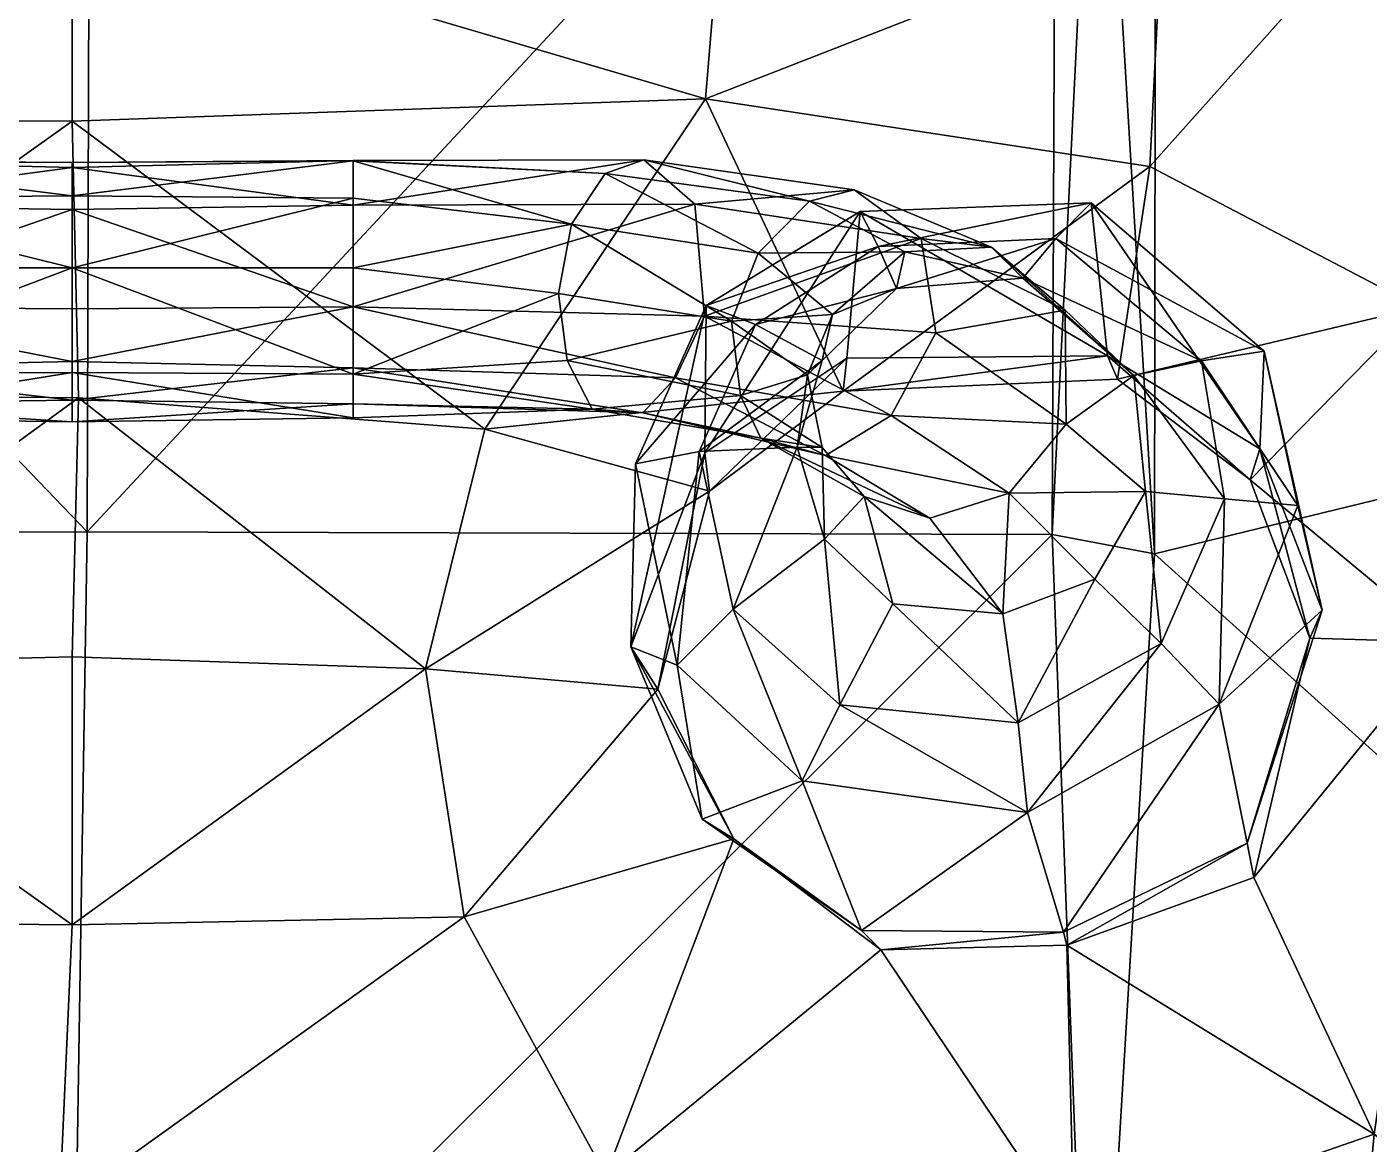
# Model space of a CAD drawing. Extents: x -4.77 to 4.77, y -2.48 to 3.3.
# Drawn here: x -0.0044 to 0.1236, y 2.3779 to 2.4845 of the extents above; entities that cross this region are included whole.
import ezdxf

# ---------------------------------------------------------------- set-up
doc = ezdxf.new("R2010")
doc.units = 0

msp = doc.modelspace()

# ---------------------------------------------------------------- linework, layer by layer
for points in [[(0.1033, 2.57146, 0.68913), (0.0977, 2.52409, 0.7843), (0.10311, 2.43421, 0.73178)], [(0.1033, 2.57146, -0.68913), (0.10311, 2.43421, -0.73178), (0.0977, 2.52409, -0.7843)], [(0.17214, 2.45103, 0.71627), (0.1033, 2.57146, 0.68913), (0.10311, 2.43421, 0.73178)], [(0.17214, 2.45103, -0.71627), (0.10311, 2.43421, -0.73178), (0.1033, 2.57146, -0.68913)], [(0.17214, 2.45103, 0.71627), (0.15457, 2.57077, 0.6788), (0.1033, 2.57146, 0.68913)], [(0.17214, 2.45103, -0.71627), (0.1033, 2.57146, -0.68913), (0.15457, 2.57077, -0.6788)], [(-0.09411, 2.53575, 0.8731), (0.00131, 2.43633, 0.81464), (0.00163, 2.54059, 0.89101)], [(-0.09411, 2.53575, -0.8731), (0.00163, 2.54059, -0.89101), (0.00131, 2.43633, -0.81464)], [(0.09375, 2.53575, 0.8731), (0.00163, 2.54059, 0.89101), (0.00131, 2.43633, 0.81464)], [(0.09375, 2.53575, -0.8731), (0.00131, 2.43633, -0.81464), (0.00163, 2.54059, -0.89101)], [(-0.09411, 2.53575, 0.8731), (-0.0937, 2.43607, 0.8012), (0.00131, 2.43633, 0.81464)], [(-0.09411, 2.53575, -0.8731), (0.00131, 2.43633, -0.81464), (-0.0937, 2.43607, -0.8012)], [(0.09375, 2.53575, 0.8731), (0.00131, 2.43633, 0.81464), (0.09333, 2.43606, 0.80121)], [(0.09375, 2.53575, -0.8731), (0.09333, 2.43606, -0.80121), (0.00131, 2.43633, -0.81464)], [(0.0977, 2.52409, 0.7843), (0.09375, 2.53575, 0.8731), (0.09333, 2.43606, 0.80121)], [(0.0977, 2.52409, -0.7843), (0.09333, 2.43606, -0.80121), (0.09375, 2.53575, -0.8731)], [(0.10311, 2.43421, 0.73178), (0.0977, 2.52409, 0.7843), (0.09333, 2.43606, 0.80121)], [(0.10311, 2.43421, -0.73178), (0.09333, 2.43606, -0.80121), (0.0977, 2.52409, -0.7843)], [(0.12529, 2.49655, -0.95575), (0.10266, 2.47118, -0.97316), (0.10383, 2.49466, -0.95411)], [(0.12529, 2.49655, -0.95575), (0.12836, 2.45773, -0.98876), (0.10266, 2.47118, -0.97316)], [(0.12529, 2.49655, 0.95575), (0.10383, 2.49466, 0.95411), (0.10266, 2.47118, 0.97316)], [(0.12529, 2.49655, 0.95575), (0.10266, 2.47118, 0.97316), (0.12836, 2.45773, 0.98876)], [(-0.00012, 2.49542, -0.95393), (-0.06226, 2.47572, -0.97109), (-0.06383, 2.49372, -0.95615)], [(-0.00012, 2.49542, 0.95393), (-0.06383, 2.49372, 0.95615), (-0.06226, 2.47572, 0.97109)], [(-0.00012, 2.49542, -0.95393), (-0.00012, 2.4755, -0.97206), (-0.06226, 2.47572, -0.97109)], [(-0.00012, 2.49542, 0.95393), (-0.06226, 2.47572, 0.97109), (-0.00012, 2.4755, 0.97206)], [(0.06027, 2.47764, -0.97), (-0.00012, 2.49542, -0.95393), (0.06176, 2.49526, -0.95339)], [(0.06027, 2.47764, -0.97), (-0.00012, 2.4755, -0.97206), (-0.00012, 2.49542, -0.95393)], [(0.06027, 2.47764, 0.97), (0.06176, 2.49526, 0.95339), (-0.00012, 2.49542, 0.95393)], [(0.06027, 2.47764, 0.97), (-0.00012, 2.49542, 0.95393), (-0.00012, 2.4755, 0.97206)], [(0.06027, 2.47764, -0.97), (0.06176, 2.49526, -0.95339), (0.10383, 2.49466, -0.95411)], [(0.06027, 2.47764, 0.97), (0.10383, 2.49466, 0.95411), (0.06176, 2.49526, 0.95339)], [(0.06027, 2.47764, -0.97), (0.10383, 2.49466, -0.95411), (0.10266, 2.47118, -0.97316)], [(0.06027, 2.47764, 0.97), (0.10266, 2.47118, 0.97316), (0.10383, 2.49466, 0.95411)], [(0.03923, 2.44612, -0.98813), (-0.00012, 2.4755, -0.97206), (0.06027, 2.47764, -0.97)], [(0.03923, 2.44612, 0.98813), (0.06027, 2.47764, 0.97), (-0.00012, 2.4755, 0.97206)], [(0.0734, 2.44975, -0.99139), (0.03923, 2.44612, -0.98813), (0.06027, 2.47764, -0.97)], [(0.0734, 2.44975, 0.99139), (0.06027, 2.47764, 0.97), (0.03923, 2.44612, 0.98813)], [(0.0734, 2.44975, -0.99139), (0.06027, 2.47764, -0.97), (0.10266, 2.47118, -0.97316)], [(0.0734, 2.44975, 0.99139), (0.10266, 2.47118, 0.97316), (0.06027, 2.47764, 0.97)], [(-0.03654, 2.44952, -0.98628), (-0.06226, 2.47572, -0.97109), (-0.00012, 2.4755, -0.97206)], [(-0.03654, 2.44952, 0.98628), (-0.00012, 2.4755, 0.97206), (-0.06226, 2.47572, 0.97109)], [(-0.03654, 2.44952, -0.98628), (-0.00012, 2.4755, -0.97206), (0.00048, 2.44909, -0.98694)], [(-0.03654, 2.44952, 0.98628), (0.00048, 2.44909, 0.98694), (-0.00012, 2.4755, 0.97206)], [(0.03923, 2.44612, -0.98813), (0.00048, 2.44909, -0.98694), (-0.00012, 2.4755, -0.97206)], [(0.03923, 2.44612, 0.98813), (-0.00012, 2.4755, 0.97206), (0.00048, 2.44909, 0.98694)], [(-0.02691, 2.47175, -1.11704), (-0.00012, 2.47155, -1.11133), (-0.00012, 2.47108, -1.11775)], [(-0.02691, 2.47175, -1.11704), (-0.02691, 2.47172, -1.11049), (-0.00012, 2.47155, -1.11133)], [(-0.02691, 2.46747, -1.12433), (-0.02691, 2.47175, -1.11704), (-0.00012, 2.47108, -1.11775)], [(-0.02691, 2.47175, 1.11704), (-0.00012, 2.47108, 1.11775), (-0.00012, 2.47155, 1.11133)], [(-0.02691, 2.47175, 1.11704), (-0.00012, 2.47155, 1.11133), (-0.02691, 2.47172, 1.11049)], [(-0.02691, 2.46747, 1.12433), (-0.00012, 2.47108, 1.11775), (-0.02691, 2.47175, 1.11704)], [(-0.02691, 2.47172, -1.11049), (-0.00012, 2.46838, -1.10495), (-0.00012, 2.47155, -1.11133)], [(-0.02691, 2.47172, -1.11049), (-0.02691, 2.46814, -1.10359), (-0.00012, 2.46838, -1.10495)], [(-0.02691, 2.47172, 1.11049), (-0.00012, 2.47155, 1.11133), (-0.00012, 2.46838, 1.10495)], [(-0.02691, 2.47172, 1.11049), (-0.00012, 2.46838, 1.10495), (-0.02691, 2.46814, 1.10359)], [(-0.02691, 2.46747, -1.12433), (-0.00012, 2.47108, -1.11775), (-0.00012, 2.46708, -1.12401)], [(-0.02691, 2.46747, 1.12433), (-0.00012, 2.46708, 1.12401), (-0.00012, 2.47108, 1.11775)], [(-0.00012, 2.47155, -1.11133), (0.02667, 2.47175, -1.11704), (-0.00012, 2.47108, -1.11775)], [(0.02667, 2.46747, -1.12432), (-0.00012, 2.47108, -1.11775), (0.02667, 2.47175, -1.11704)], [(-0.00012, 2.47155, -1.11133), (0.02667, 2.47171, -1.11049), (0.02667, 2.47175, -1.11704)], [(-0.00012, 2.47155, 1.11133), (-0.00012, 2.47108, 1.11775), (0.02667, 2.47175, 1.11704)], [(0.02667, 2.46747, 1.12432), (0.02667, 2.47175, 1.11704), (-0.00012, 2.47108, 1.11775)], [(-0.00012, 2.47155, 1.11133), (0.02667, 2.47175, 1.11704), (0.02667, 2.47171, 1.11049)], [(0.02667, 2.47171, -1.11049), (-0.00012, 2.46838, -1.10495), (0.02667, 2.46814, -1.10359)], [(0.02667, 2.47171, -1.11049), (-0.00012, 2.47155, -1.11133), (-0.00012, 2.46838, -1.10495)], [(0.02667, 2.47171, 1.11049), (0.02667, 2.46814, 1.10359), (-0.00012, 2.46838, 1.10495)], [(0.02667, 2.47171, 1.11049), (-0.00012, 2.46838, 1.10495), (-0.00012, 2.47155, 1.11133)], [(0.02667, 2.46747, -1.12432), (-0.00012, 2.46708, -1.12401), (-0.00012, 2.47108, -1.11775)], [(0.02667, 2.46747, 1.12432), (-0.00012, 2.47108, 1.11775), (-0.00012, 2.46708, 1.12401)], [(0.05441, 2.47181, -1.11331), (0.02667, 2.46747, -1.12432), (0.02667, 2.47175, -1.11704)], [(0.05072, 2.47051, -1.10701), (0.05441, 2.47181, -1.11331), (0.02667, 2.47175, -1.11704)], [(0.05441, 2.47181, -1.11331), (0.05928, 2.46759, -1.1215), (0.02667, 2.46747, -1.12432)], [(0.05441, 2.47181, 1.11331), (0.02667, 2.47175, 1.11704), (0.02667, 2.46747, 1.12432)], [(0.05072, 2.47051, 1.10701), (0.02667, 2.47175, 1.11704), (0.05441, 2.47181, 1.11331)], [(0.05441, 2.47181, 1.11331), (0.02667, 2.46747, 1.12432), (0.05928, 2.46759, 1.1215)], [(0.05072, 2.47051, -1.10701), (0.02667, 2.47175, -1.11704), (0.02667, 2.47171, -1.11049)], [(0.05072, 2.47051, 1.10701), (0.02667, 2.47171, 1.11049), (0.02667, 2.47175, 1.11704)], [(0.02667, 2.47171, -1.11049), (0.04749, 2.46567, -1.10141), (0.05072, 2.47051, -1.10701)], [(0.02667, 2.47171, -1.11049), (0.02667, 2.46814, -1.10359), (0.04749, 2.46567, -1.10141)], [(0.02667, 2.47171, 1.11049), (0.05072, 2.47051, 1.10701), (0.04749, 2.46567, 1.10141)], [(0.02667, 2.47171, 1.11049), (0.04749, 2.46567, 1.10141), (0.02667, 2.46814, 1.10359)], [(0.05441, 2.47181, -1.11331), (0.05072, 2.47051, -1.10701), (0.07021, 2.46788, -1.09783)], [(0.05441, 2.47181, 1.11331), (0.07021, 2.46788, 1.09783), (0.05072, 2.47051, 1.10701)], [(0.05441, 2.47181, -1.11331), (0.07021, 2.46788, -1.09783), (0.07446, 2.46895, -1.10361)], [(0.05928, 2.46759, -1.1215), (0.05441, 2.47181, -1.11331), (0.07446, 2.46895, -1.10361)], [(0.05441, 2.47181, 1.11331), (0.07446, 2.46895, 1.10361), (0.07021, 2.46788, 1.09783)], [(0.05928, 2.46759, 1.1215), (0.07446, 2.46895, 1.10361), (0.05441, 2.47181, 1.11331)], [(0.0734, 2.44975, -0.99139), (0.10266, 2.47118, -0.97316), (0.09957, 2.45087, -0.99001)], [(0.0734, 2.44975, 0.99139), (0.09957, 2.45087, 0.99001), (0.10266, 2.47118, 0.97316)], [(0.09957, 2.45087, -0.99001), (0.10266, 2.47118, -0.97316), (0.12836, 2.45773, -0.98876)], [(0.09957, 2.45087, 0.99001), (0.12836, 2.45773, 0.98876), (0.10266, 2.47118, 0.97316)], [(0.05072, 2.47051, -1.10701), (0.04749, 2.46567, -1.10141), (0.06532, 2.46289, -1.09339)], [(0.05072, 2.47051, 1.10701), (0.06532, 2.46289, 1.09339), (0.04749, 2.46567, 1.10141)], [(0.05072, 2.47051, -1.10701), (0.06532, 2.46289, -1.09339), (0.07021, 2.46788, -1.09783)], [(0.05072, 2.47051, 1.10701), (0.07021, 2.46788, 1.09783), (0.06532, 2.46289, 1.09339)], [(-0.00012, 2.46149, -1.1011), (-0.00012, 2.46838, -1.10495), (-0.02691, 2.46814, -1.10359)], [(-0.00012, 2.46149, 1.1011), (-0.02691, 2.46814, 1.10359), (-0.00012, 2.46838, 1.10495)], [(0.02667, 2.46814, -1.10359), (-0.00012, 2.46838, -1.10495), (-0.00012, 2.46149, -1.1011)], [(0.02667, 2.46814, 1.10359), (-0.00012, 2.46149, 1.1011), (-0.00012, 2.46838, 1.10495)], [(0.05928, 2.46759, -1.1215), (0.07446, 2.46895, -1.10361), (0.08085, 2.46432, -1.10977)], [(0.05928, 2.46759, 1.1215), (0.08085, 2.46432, 1.10977), (0.07446, 2.46895, 1.10361)], [(0.07021, 2.46788, -1.09783), (0.08755, 2.46347, -1.08622), (0.07446, 2.46895, -1.10361)], [(0.07021, 2.46788, 1.09783), (0.07446, 2.46895, 1.10361), (0.08755, 2.46347, 1.08622)], [(0.08085, 2.46432, -1.10977), (0.07446, 2.46895, -1.10361), (0.08755, 2.46347, -1.08622)], [(0.08085, 2.46432, 1.10977), (0.08755, 2.46347, 1.08622), (0.07446, 2.46895, 1.10361)], [(-0.00012, 2.46149, -1.1011), (-0.02691, 2.46814, -1.10359), (-0.02691, 2.4615, -1.09966)], [(-0.00012, 2.46149, 1.1011), (-0.02691, 2.4615, 1.09966), (-0.02691, 2.46814, 1.10359)], [(-0.00012, 2.46708, -1.12401), (-0.02691, 2.45779, -1.12759), (-0.02691, 2.46747, -1.12433)], [(-0.00012, 2.46708, 1.12401), (-0.02691, 2.46747, 1.12433), (-0.02691, 2.45779, 1.12759)], [(-0.00012, 2.46708, -1.12401), (-0.00012, 2.4576, -1.12702), (-0.02691, 2.45779, -1.12759)], [(-0.00012, 2.46708, 1.12401), (-0.02691, 2.45779, 1.12759), (-0.00012, 2.4576, 1.12702)], [(0.02667, 2.46814, -1.10359), (-0.00012, 2.46149, -1.1011), (0.02667, 2.4615, -1.09966)], [(0.02667, 2.46814, 1.10359), (0.02667, 2.4615, 1.09966), (-0.00012, 2.46149, 1.1011)], [(0.02667, 2.45779, -1.12759), (-0.00012, 2.46708, -1.12401), (0.02667, 2.46747, -1.12432)], [(0.02667, 2.45779, 1.12759), (0.02667, 2.46747, 1.12432), (-0.00012, 2.46708, 1.12401)], [(0.02667, 2.45779, -1.12759), (-0.00012, 2.4576, -1.12702), (-0.00012, 2.46708, -1.12401)], [(0.02667, 2.45779, 1.12759), (-0.00012, 2.46708, 1.12401), (-0.00012, 2.4576, 1.12702)], [(0.02667, 2.4615, -1.09966), (0.04749, 2.46567, -1.10141), (0.02667, 2.46814, -1.10359)], [(0.02667, 2.4615, 1.09966), (0.02667, 2.46814, 1.10359), (0.04749, 2.46567, 1.10141)], [(0.02667, 2.45779, -1.12759), (0.05928, 2.46759, -1.1215), (0.06018, 2.45688, -1.12525)], [(0.02667, 2.45779, -1.12759), (0.02667, 2.46747, -1.12432), (0.05928, 2.46759, -1.1215)], [(0.02667, 2.45779, 1.12759), (0.06018, 2.45688, 1.12525), (0.05928, 2.46759, 1.1215)], [(0.02667, 2.45779, 1.12759), (0.05928, 2.46759, 1.1215), (0.02667, 2.46747, 1.12432)], [(0.06018, 2.45688, -1.12525), (0.05928, 2.46759, -1.1215), (0.08085, 2.46432, -1.10977)], [(0.06018, 2.45688, 1.12525), (0.08085, 2.46432, 1.10977), (0.05928, 2.46759, 1.1215)], [(0.07929, 2.46302, -1.0824), (0.07021, 2.46788, -1.09783), (0.06532, 2.46289, -1.09339)], [(0.07929, 2.46302, 1.0824), (0.06532, 2.46289, 1.09339), (0.07021, 2.46788, 1.09783)], [(0.07021, 2.46788, -1.09783), (0.07929, 2.46302, -1.0824), (0.08755, 2.46347, -1.08622)], [(0.07021, 2.46788, 1.09783), (0.08755, 2.46347, 1.08622), (0.07929, 2.46302, 1.0824)], [(0.07503, 2.46689, -1.04144), (0.09862, 2.45312, -1.00131), (0.09706, 2.4677, -1.04555)], [(0.07675, 2.46355, -1.05266), (0.07503, 2.46689, -1.04144), (0.09706, 2.4677, -1.04555)], [(0.07503, 2.46689, 1.04144), (0.09706, 2.4677, 1.04555), (0.09862, 2.45312, 1.00131)], [(0.07675, 2.46355, 1.05266), (0.09706, 2.4677, 1.04555), (0.07503, 2.46689, 1.04144)], [(0.07675, 2.46355, -1.05266), (0.09706, 2.4677, -1.04555), (0.09369, 2.46431, -1.05563)], [(0.07675, 2.46355, 1.05266), (0.09369, 2.46431, 1.05563), (0.09706, 2.4677, 1.04555)], [(0.09369, 2.46431, -1.05563), (0.09706, 2.4677, -1.04555), (0.11357, 2.45354, -1.0513)], [(0.09369, 2.46431, 1.05563), (0.11357, 2.45354, 1.0513), (0.09706, 2.4677, 1.04555)], [(0.11315, 2.44423, -1.00835), (0.09706, 2.4677, -1.04555), (0.09862, 2.45312, -1.00131)], [(0.11315, 2.44423, -1.00835), (0.11357, 2.45354, -1.0513), (0.09706, 2.4677, -1.04555)], [(0.11315, 2.44423, 1.00835), (0.09862, 2.45312, 1.00131), (0.09706, 2.4677, 1.04555)], [(0.11315, 2.44423, 1.00835), (0.09706, 2.4677, 1.04555), (0.11357, 2.45354, 1.0513)], [(0.02667, 2.4615, -1.09966), (0.04627, 2.45905, -1.0993), (0.04749, 2.46567, -1.10141)], [(0.02667, 2.4615, 1.09966), (0.04749, 2.46567, 1.10141), (0.04627, 2.45905, 1.0993)], [(0.06276, 2.45643, -1.09234), (0.04749, 2.46567, -1.10141), (0.04627, 2.45905, -1.0993)], [(0.06276, 2.45643, 1.09234), (0.04627, 2.45905, 1.0993), (0.04749, 2.46567, 1.10141)], [(0.06276, 2.45643, -1.09234), (0.06532, 2.46289, -1.09339), (0.04749, 2.46567, -1.10141)], [(0.06276, 2.45643, 1.09234), (0.04749, 2.46567, 1.10141), (0.06532, 2.46289, 1.09339)], [(0.06023, 2.44386, -1.00607), (0.07503, 2.46689, -1.04144), (0.06034, 2.4579, -1.04639)], [(0.06023, 2.44386, -1.00607), (0.07376, 2.45289, -1.00123), (0.07503, 2.46689, -1.04144)], [(0.06023, 2.44386, 1.00607), (0.06034, 2.4579, 1.04639), (0.07503, 2.46689, 1.04144)], [(0.06023, 2.44386, 1.00607), (0.07503, 2.46689, 1.04144), (0.07376, 2.45289, 1.00123)], [(0.06034, 2.4579, -1.04639), (0.07503, 2.46689, -1.04144), (0.07675, 2.46355, -1.05266)], [(0.06034, 2.4579, 1.04639), (0.07675, 2.46355, 1.05266), (0.07503, 2.46689, 1.04144)], [(0.07503, 2.46689, -1.04144), (0.07376, 2.45289, -1.00123), (0.09862, 2.45312, -1.00131)], [(0.07503, 2.46689, 1.04144), (0.09862, 2.45312, 1.00131), (0.07376, 2.45289, 1.00123)], [(0.06018, 2.45688, -1.12525), (0.08085, 2.46432, -1.10977), (0.08225, 2.4553, -1.11349)], [(0.06018, 2.45688, 1.12525), (0.08225, 2.4553, 1.11349), (0.08085, 2.46432, 1.10977)], [(0.06034, 2.4579, -1.04639), (0.07675, 2.46355, -1.05266), (0.06506, 2.45611, -1.05597)], [(0.06034, 2.4579, 1.04639), (0.06506, 2.45611, 1.05597), (0.07675, 2.46355, 1.05266)], [(0.07851, 2.45954, -1.06152), (0.06506, 2.45611, -1.05597), (0.07675, 2.46355, -1.05266)], [(0.07851, 2.45954, 1.06152), (0.07675, 2.46355, 1.05266), (0.06506, 2.45611, 1.05597)], [(0.09369, 2.46431, -1.05563), (0.07851, 2.45954, -1.06152), (0.07675, 2.46355, -1.05266)], [(0.09369, 2.46431, 1.05563), (0.07675, 2.46355, 1.05266), (0.07851, 2.45954, 1.06152)], [(0.09369, 2.46431, -1.05563), (0.09055, 2.46052, -1.06402), (0.07851, 2.45954, -1.06152)], [(0.09369, 2.46431, 1.05563), (0.07851, 2.45954, 1.06152), (0.09055, 2.46052, 1.06402)], [(0.07929, 2.46302, -1.0824), (0.09055, 2.46052, -1.06402), (0.08755, 2.46347, -1.08622)], [(0.07929, 2.46302, 1.0824), (0.08755, 2.46347, 1.08622), (0.09055, 2.46052, 1.06402)], [(0.08085, 2.46432, -1.10977), (0.08755, 2.46347, -1.08622), (0.0946, 2.45747, -1.09087)], [(0.0946, 2.45747, -1.09087), (0.08225, 2.4553, -1.11349), (0.08085, 2.46432, -1.10977)], [(0.08085, 2.46432, 1.10977), (0.0946, 2.45747, 1.09087), (0.08755, 2.46347, 1.08622)], [(0.0946, 2.45747, 1.09087), (0.08085, 2.46432, 1.10977), (0.08225, 2.4553, 1.11349)], [(0.10112, 2.45123, -1.07092), (0.08755, 2.46347, -1.08622), (0.09055, 2.46052, -1.06402)], [(0.10112, 2.45123, -1.07092), (0.0946, 2.45747, -1.09087), (0.08755, 2.46347, -1.08622)], [(0.10112, 2.45123, 1.07092), (0.09055, 2.46052, 1.06402), (0.08755, 2.46347, 1.08622)], [(0.10112, 2.45123, 1.07092), (0.08755, 2.46347, 1.08622), (0.0946, 2.45747, 1.09087)], [(0.10758, 2.45263, -1.06203), (0.09055, 2.46052, -1.06402), (0.09369, 2.46431, -1.05563)], [(0.10758, 2.45263, 1.06203), (0.09369, 2.46431, 1.05563), (0.09055, 2.46052, 1.06402)], [(0.09369, 2.46431, -1.05563), (0.11357, 2.45354, -1.0513), (0.10758, 2.45263, -1.06203)], [(0.09369, 2.46431, 1.05563), (0.10758, 2.45263, 1.06203), (0.11357, 2.45354, 1.0513)], [(0.07238, 2.45705, -1.08045), (0.06532, 2.46289, -1.09339), (0.06276, 2.45643, -1.09234)], [(0.07238, 2.45705, 1.08045), (0.06276, 2.45643, 1.09234), (0.06532, 2.46289, 1.09339)], [(0.07929, 2.46302, -1.0824), (0.06532, 2.46289, -1.09339), (0.07238, 2.45705, -1.08045)], [(0.07929, 2.46302, 1.0824), (0.07238, 2.45705, 1.08045), (0.06532, 2.46289, 1.09339)], [(0.07851, 2.45954, -1.06152), (0.07929, 2.46302, -1.0824), (0.07238, 2.45705, -1.08045)], [(0.07851, 2.45954, 1.06152), (0.07238, 2.45705, 1.08045), (0.07929, 2.46302, 1.0824)], [(0.07929, 2.46302, -1.0824), (0.07851, 2.45954, -1.06152), (0.09055, 2.46052, -1.06402)], [(0.07929, 2.46302, 1.0824), (0.09055, 2.46052, 1.06402), (0.07851, 2.45954, 1.06152)], [(-0.00012, 2.46149, -1.1011), (-0.02691, 2.4615, -1.09966), (-0.02691, 2.45136, -1.10315)], [(-0.00012, 2.46149, 1.1011), (-0.02691, 2.45136, 1.10315), (-0.02691, 2.4615, 1.09966)], [(-0.00012, 2.46149, -1.1011), (-0.02691, 2.45136, -1.10315), (-0.00012, 2.45151, -1.10404)], [(-0.00012, 2.46149, 1.1011), (-0.00012, 2.45151, 1.10404), (-0.02691, 2.45136, 1.10315)], [(-0.00012, 2.46149, -1.1011), (0.02667, 2.45136, -1.10315), (0.02667, 2.4615, -1.09966)], [(-0.00012, 2.46149, 1.1011), (0.02667, 2.4615, 1.09966), (0.02667, 2.45136, 1.10315)], [(-0.00012, 2.46149, -1.1011), (-0.00012, 2.45151, -1.10404), (0.02667, 2.45136, -1.10315)], [(-0.00012, 2.46149, 1.1011), (0.02667, 2.45136, 1.10315), (-0.00012, 2.45151, 1.10404)], [(0.02667, 2.45136, -1.10315), (0.04627, 2.45905, -1.0993), (0.02667, 2.4615, -1.09966)], [(0.02667, 2.45136, 1.10315), (0.02667, 2.4615, 1.09966), (0.04627, 2.45905, 1.0993)], [(0.10758, 2.45263, -1.06203), (0.10112, 2.45123, -1.07092), (0.09055, 2.46052, -1.06402)], [(0.10758, 2.45263, 1.06203), (0.09055, 2.46052, 1.06402), (0.10112, 2.45123, 1.07092)], [(0.07851, 2.45954, -1.06152), (0.0714, 2.45266, -1.06438), (0.06506, 2.45611, -1.05597)], [(0.07851, 2.45954, 1.06152), (0.06506, 2.45611, 1.05597), (0.0714, 2.45266, 1.06438)], [(0.07851, 2.45954, -1.06152), (0.07238, 2.45705, -1.08045), (0.0714, 2.45266, -1.06438)], [(0.07851, 2.45954, 1.06152), (0.0714, 2.45266, 1.06438), (0.07238, 2.45705, 1.08045)], [(0.02667, 2.45136, -1.10315), (0.0471, 2.45265, -1.10168), (0.04627, 2.45905, -1.0993)], [(0.02667, 2.45136, 1.10315), (0.04627, 2.45905, 1.0993), (0.0471, 2.45265, 1.10168)], [(0.06276, 2.45643, -1.09234), (0.04627, 2.45905, -1.0993), (0.0471, 2.45265, -1.10168)], [(0.06276, 2.45643, 1.09234), (0.0471, 2.45265, 1.10168), (0.04627, 2.45905, 1.0993)], [(-0.00012, 2.45256, -1.12474), (-0.02691, 2.45779, -1.12759), (-0.00012, 2.4576, -1.12702)], [(-0.00012, 2.45256, -1.12474), (-0.02691, 2.45198, -1.12451), (-0.02691, 2.45779, -1.12759)], [(-0.00012, 2.45256, 1.12474), (-0.00012, 2.4576, 1.12702), (-0.02691, 2.45779, 1.12759)], [(-0.00012, 2.45256, 1.12474), (-0.02691, 2.45779, 1.12759), (-0.02691, 2.45198, 1.12451)], [(-0.00012, 2.45256, -1.12474), (0.02667, 2.45779, -1.12759), (0.02667, 2.45198, -1.12451)], [(-0.00012, 2.45256, -1.12474), (-0.00012, 2.4576, -1.12702), (0.02667, 2.45779, -1.12759)], [(-0.00012, 2.45256, 1.12474), (0.02667, 2.45198, 1.12451), (0.02667, 2.45779, 1.12759)], [(-0.00012, 2.45256, 1.12474), (0.02667, 2.45779, 1.12759), (-0.00012, 2.4576, 1.12702)], [(0.02667, 2.45779, -1.12759), (0.05742, 2.45101, -1.12244), (0.02667, 2.45198, -1.12451)], [(0.02667, 2.45779, -1.12759), (0.06018, 2.45688, -1.12525), (0.05742, 2.45101, -1.12244)], [(0.02667, 2.45779, 1.12759), (0.02667, 2.45198, 1.12451), (0.05742, 2.45101, 1.12244)], [(0.02667, 2.45779, 1.12759), (0.05742, 2.45101, 1.12244), (0.06018, 2.45688, 1.12525)], [(0.05317, 2.42533, -1.01884), (0.06034, 2.4579, -1.04639), (0.0536, 2.4428, -1.05077)], [(0.05317, 2.42533, -1.01884), (0.06023, 2.44386, -1.00607), (0.06034, 2.4579, -1.04639)], [(0.05317, 2.42533, 1.01884), (0.0536, 2.4428, 1.05077), (0.06034, 2.4579, 1.04639)], [(0.05317, 2.42533, 1.01884), (0.06034, 2.4579, 1.04639), (0.06023, 2.44386, 1.00607)], [(0.0536, 2.4428, -1.05077), (0.06034, 2.4579, -1.04639), (0.06506, 2.45611, -1.05597)], [(0.0536, 2.4428, 1.05077), (0.06506, 2.45611, 1.05597), (0.06034, 2.4579, 1.04639)], [(0.06018, 2.45688, -1.12525), (0.07798, 2.44743, -1.112), (0.05742, 2.45101, -1.12244)], [(0.06018, 2.45688, 1.12525), (0.05742, 2.45101, 1.12244), (0.07798, 2.44743, 1.112)], [(0.06018, 2.45688, -1.12525), (0.08225, 2.4553, -1.11349), (0.07798, 2.44743, -1.112)], [(0.06018, 2.45688, 1.12525), (0.07798, 2.44743, 1.112), (0.08225, 2.4553, 1.11349)], [(0.07238, 2.45705, -1.08045), (0.06276, 2.45643, -1.09234), (0.07002, 2.45131, -1.08093)], [(0.07238, 2.45705, 1.08045), (0.07002, 2.45131, 1.08093), (0.06276, 2.45643, 1.09234)], [(0.07002, 2.45131, -1.08093), (0.0714, 2.45266, -1.06438), (0.07238, 2.45705, -1.08045)], [(0.07002, 2.45131, 1.08093), (0.07238, 2.45705, 1.08045), (0.0714, 2.45266, 1.06438)], [(0.0946, 2.45747, -1.09087), (0.09468, 2.4466, -1.09432), (0.08225, 2.4553, -1.11349)], [(0.0946, 2.45747, 1.09087), (0.08225, 2.4553, 1.11349), (0.09468, 2.4466, 1.09432)], [(0.10112, 2.45123, -1.07092), (0.09468, 2.4466, -1.09432), (0.0946, 2.45747, -1.09087)], [(0.10112, 2.45123, 1.07092), (0.0946, 2.45747, 1.09087), (0.09468, 2.4466, 1.09432)], [(0.09957, 2.45087, -0.99001), (0.12836, 2.45773, -0.98876), (0.11224, 2.44128, -0.99832)], [(0.09957, 2.45087, 0.99001), (0.11224, 2.44128, 0.99832), (0.12836, 2.45773, 0.98876)], [(0.13089, 2.42578, -1.01353), (0.11224, 2.44128, -0.99832), (0.12836, 2.45773, -0.98876)], [(0.13089, 2.42578, 1.01353), (0.12836, 2.45773, 0.98876), (0.11224, 2.44128, 0.99832)], [(0.06276, 2.45643, -1.09234), (0.0471, 2.45265, -1.10168), (0.06361, 2.44932, -1.09425)], [(0.06276, 2.45643, 1.09234), (0.06361, 2.44932, 1.09425), (0.0471, 2.45265, 1.10168)], [(0.0536, 2.4428, -1.05077), (0.06506, 2.45611, -1.05597), (0.05969, 2.44397, -1.05992)], [(0.0536, 2.4428, 1.05077), (0.05969, 2.44397, 1.05992), (0.06506, 2.45611, 1.05597)], [(0.0714, 2.45266, -1.06438), (0.05969, 2.44397, -1.05992), (0.06506, 2.45611, -1.05597)], [(0.0714, 2.45266, 1.06438), (0.06506, 2.45611, 1.05597), (0.05969, 2.44397, 1.05992)], [(0.06361, 2.44932, -1.09425), (0.07002, 2.45131, -1.08093), (0.06276, 2.45643, -1.09234)], [(0.06361, 2.44932, 1.09425), (0.06276, 2.45643, 1.09234), (0.07002, 2.45131, 1.08093)], [(0.09468, 2.4466, -1.09432), (0.07798, 2.44743, -1.112), (0.08225, 2.4553, -1.11349)], [(0.09468, 2.4466, 1.09432), (0.08225, 2.4553, 1.11349), (0.07798, 2.44743, 1.112)], [(0.06065, 2.4402, -0.99657), (0.07376, 2.45289, -1.00123), (0.06023, 2.44386, -1.00607)], [(0.06065, 2.4402, 0.99657), (0.06023, 2.44386, 1.00607), (0.07376, 2.45289, 1.00123)], [(0.06065, 2.4402, -0.99657), (0.0734, 2.44975, -0.99139), (0.07376, 2.45289, -1.00123)], [(0.06065, 2.4402, 0.99657), (0.07376, 2.45289, 1.00123), (0.0734, 2.44975, 0.99139)], [(0.09862, 2.45312, -1.00131), (0.0734, 2.44975, -0.99139), (0.09957, 2.45087, -0.99001)], [(0.09862, 2.45312, -1.00131), (0.07376, 2.45289, -1.00123), (0.0734, 2.44975, -0.99139)], [(0.09862, 2.45312, 1.00131), (0.09957, 2.45087, 0.99001), (0.0734, 2.44975, 0.99139)], [(0.09862, 2.45312, 1.00131), (0.0734, 2.44975, 0.99139), (0.07376, 2.45289, 1.00123)], [(0.11224, 2.44128, -0.99832), (0.09862, 2.45312, -1.00131), (0.09957, 2.45087, -0.99001)], [(0.11224, 2.44128, -0.99832), (0.11315, 2.44423, -1.00835), (0.09862, 2.45312, -1.00131)], [(0.11224, 2.44128, 0.99832), (0.09957, 2.45087, 0.99001), (0.09862, 2.45312, 1.00131)], [(0.11224, 2.44128, 0.99832), (0.09862, 2.45312, 1.00131), (0.11315, 2.44423, 1.00835)], [(0.10758, 2.45263, -1.06203), (0.11357, 2.45354, -1.0513), (0.11677, 2.43883, -1.05792)], [(0.10758, 2.45263, 1.06203), (0.11677, 2.43883, 1.05792), (0.11357, 2.45354, 1.0513)], [(0.1191, 2.42883, -1.02268), (0.11357, 2.45354, -1.0513), (0.11315, 2.44423, -1.00835)], [(0.1191, 2.42883, 1.02268), (0.11315, 2.44423, 1.00835), (0.11357, 2.45354, 1.0513)], [(0.1191, 2.42883, -1.02268), (0.11677, 2.43883, -1.05792), (0.11357, 2.45354, -1.0513)], [(0.1191, 2.42883, 1.02268), (0.11357, 2.45354, 1.0513), (0.11677, 2.43883, 1.05792)], [(-0.02691, 2.45198, -1.12451), (-0.00012, 2.45256, -1.12474), (-0.00012, 2.44888, -1.12027)], [(-0.02691, 2.45198, 1.12451), (-0.00012, 2.44888, 1.12027), (-0.00012, 2.45256, 1.12474)], [(-0.02691, 2.45198, -1.12451), (-0.00012, 2.44888, -1.12027), (-0.02691, 2.44854, -1.11944)], [(-0.02691, 2.45198, 1.12451), (-0.02691, 2.44854, 1.11944), (-0.00012, 2.44888, 1.12027)], [(0.02667, 2.45198, -1.12451), (-0.00012, 2.44888, -1.12027), (-0.00012, 2.45256, -1.12474)], [(0.02667, 2.45198, 1.12451), (-0.00012, 2.45256, 1.12474), (-0.00012, 2.44888, 1.12027)], [(0.02667, 2.45198, -1.12451), (0.02667, 2.44854, -1.11944), (-0.00012, 2.44888, -1.12027)], [(0.02667, 2.45198, 1.12451), (-0.00012, 2.44888, 1.12027), (0.02667, 2.44854, 1.11944)], [(0.02667, 2.45136, -1.10315), (0.04949, 2.44802, -1.10768), (0.0471, 2.45265, -1.10168)], [(0.02667, 2.45136, 1.10315), (0.0471, 2.45265, 1.10168), (0.04949, 2.44802, 1.10768)], [(0.05431, 2.44768, -1.11754), (0.02667, 2.45198, -1.12451), (0.05742, 2.45101, -1.12244)], [(0.05431, 2.44768, -1.11754), (0.02667, 2.44854, -1.11944), (0.02667, 2.45198, -1.12451)], [(0.05431, 2.44768, 1.11754), (0.05742, 2.45101, 1.12244), (0.02667, 2.45198, 1.12451)], [(0.05431, 2.44768, 1.11754), (0.02667, 2.45198, 1.12451), (0.02667, 2.44854, 1.11944)], [(0.04949, 2.44802, -1.10768), (0.06361, 2.44932, -1.09425), (0.0471, 2.45265, -1.10168)], [(0.04949, 2.44802, 1.10768), (0.0471, 2.45265, 1.10168), (0.06361, 2.44932, 1.09425)], [(0.0714, 2.45266, -1.06438), (0.06901, 2.44441, -1.06747), (0.05969, 2.44397, -1.05992)], [(0.0714, 2.45266, 1.06438), (0.05969, 2.44397, 1.05992), (0.06901, 2.44441, 1.06747)], [(0.07002, 2.45131, -1.08093), (0.06901, 2.44441, -1.06747), (0.0714, 2.45266, -1.06438)], [(0.07002, 2.45131, 1.08093), (0.0714, 2.45266, 1.06438), (0.06901, 2.44441, 1.06747)], [(0.10979, 2.43948, -1.06603), (0.10112, 2.45123, -1.07092), (0.10758, 2.45263, -1.06203)], [(0.10979, 2.43948, 1.06603), (0.10758, 2.45263, 1.06203), (0.10112, 2.45123, 1.07092)], [(0.10758, 2.45263, -1.06203), (0.11677, 2.43883, -1.05792), (0.10979, 2.43948, -1.06603)], [(0.10758, 2.45263, 1.06203), (0.10979, 2.43948, 1.06603), (0.11677, 2.43883, 1.05792)], [(-0.02691, 2.44719, -1.11232), (-0.00012, 2.45151, -1.10404), (-0.02691, 2.45136, -1.10315)], [(-0.02691, 2.44719, -1.11232), (-0.00012, 2.44681, -1.1123), (-0.00012, 2.45151, -1.10404)], [(-0.02691, 2.44719, 1.11232), (-0.02691, 2.45136, 1.10315), (-0.00012, 2.45151, 1.10404)], [(-0.02691, 2.44719, 1.11232), (-0.00012, 2.45151, 1.10404), (-0.00012, 2.44681, 1.1123)], [(0.02667, 2.44719, -1.11232), (-0.00012, 2.45151, -1.10404), (-0.00012, 2.44681, -1.1123)], [(0.02667, 2.44719, -1.11232), (0.02667, 2.45136, -1.10315), (-0.00012, 2.45151, -1.10404)], [(0.02667, 2.44719, 1.11232), (-0.00012, 2.44681, 1.1123), (-0.00012, 2.45151, 1.10404)], [(0.02667, 2.44719, 1.11232), (-0.00012, 2.45151, 1.10404), (0.02667, 2.45136, 1.10315)], [(0.02667, 2.45136, -1.10315), (0.02667, 2.44719, -1.11232), (0.04949, 2.44802, -1.10768)], [(0.02667, 2.45136, 1.10315), (0.04949, 2.44802, 1.10768), (0.02667, 2.44719, 1.11232)], [(0.05742, 2.45101, -1.12244), (0.07174, 2.44361, -1.10709), (0.05431, 2.44768, -1.11754)], [(0.05742, 2.45101, 1.12244), (0.05431, 2.44768, 1.11754), (0.07174, 2.44361, 1.10709)], [(0.05742, 2.45101, -1.12244), (0.07798, 2.44743, -1.112), (0.07174, 2.44361, -1.10709)], [(0.05742, 2.45101, 1.12244), (0.07174, 2.44361, 1.10709), (0.07798, 2.44743, 1.112)], [(0.06361, 2.44932, -1.09425), (0.07142, 2.44436, -1.08273), (0.07002, 2.45131, -1.08093)], [(0.06361, 2.44932, 1.09425), (0.07002, 2.45131, 1.08093), (0.07142, 2.44436, 1.08273)], [(0.06901, 2.44441, -1.06747), (0.07002, 2.45131, -1.08093), (0.07142, 2.44436, -1.08273)], [(0.06901, 2.44441, 1.06747), (0.07142, 2.44436, 1.08273), (0.07002, 2.45131, 1.08093)], [(0.10112, 2.45123, -1.07092), (0.10226, 2.44016, -1.07263), (0.09468, 2.4466, -1.09432)], [(0.10112, 2.45123, 1.07092), (0.09468, 2.4466, 1.09432), (0.10226, 2.44016, 1.07263)], [(0.10979, 2.43948, -1.06603), (0.10226, 2.44016, -1.07263), (0.10112, 2.45123, -1.07092)], [(0.10979, 2.43948, 1.06603), (0.10112, 2.45123, 1.07092), (0.10226, 2.44016, 1.07263)], [(0.20156, 2.34537, 0.74213), (0.17214, 2.45103, 0.71627), (0.10311, 2.43421, 0.73178)], [(0.20156, 2.34537, -0.74213), (0.10311, 2.43421, -0.73178), (0.17214, 2.45103, -0.71627)], [(-0.03467, 2.42354, -1.001), (-0.03654, 2.44952, -0.98628), (0.00048, 2.44909, -0.98694)], [(-0.03467, 2.42354, 1.001), (0.00048, 2.44909, 0.98694), (-0.03654, 2.44952, 0.98628)], [(-0.03467, 2.42354, -1.001), (0.00048, 2.44909, -0.98694), (-0.00012, 2.42438, -1.00083)], [(-0.03467, 2.42354, 1.001), (-0.00012, 2.42438, 1.00083), (0.00048, 2.44909, 0.98694)], [(0.03358, 2.42323, -1.0011), (-0.00012, 2.42438, -1.00083), (0.00048, 2.44909, -0.98694)], [(0.03358, 2.42323, 1.0011), (0.00048, 2.44909, 0.98694), (-0.00012, 2.42438, 1.00083)], [(0.03358, 2.42323, -1.0011), (0.00048, 2.44909, -0.98694), (0.03923, 2.44612, -0.98813)], [(0.03358, 2.42323, 1.0011), (0.03923, 2.44612, 0.98813), (0.00048, 2.44909, 0.98694)], [(0.0734, 2.44975, -0.99139), (0.06065, 2.4402, -0.99657), (0.03923, 2.44612, -0.98813)], [(0.0734, 2.44975, 0.99139), (0.03923, 2.44612, 0.98813), (0.06065, 2.4402, 0.99657)], [(0.04949, 2.44802, -1.10768), (0.06556, 2.44526, -1.09883), (0.06361, 2.44932, -1.09425)], [(0.04949, 2.44802, 1.10768), (0.06361, 2.44932, 1.09425), (0.06556, 2.44526, 1.09883)], [(0.06556, 2.44526, -1.09883), (0.07142, 2.44436, -1.08273), (0.06361, 2.44932, -1.09425)], [(0.06556, 2.44526, 1.09883), (0.06361, 2.44932, 1.09425), (0.07142, 2.44436, 1.08273)], [(-0.02691, 2.44854, -1.11944), (-0.00012, 2.44888, -1.12027), (-0.00012, 2.44681, -1.1123)], [(-0.02691, 2.44854, 1.11944), (-0.00012, 2.44681, 1.1123), (-0.00012, 2.44888, 1.12027)], [(-0.02691, 2.44854, -1.11944), (-0.00012, 2.44681, -1.1123), (-0.02691, 2.44719, -1.11232)], [(-0.02691, 2.44854, 1.11944), (-0.02691, 2.44719, 1.11232), (-0.00012, 2.44681, 1.1123)], [(0.02667, 2.44854, -1.11944), (-0.00012, 2.44681, -1.1123), (-0.00012, 2.44888, -1.12027)], [(0.02667, 2.44854, 1.11944), (-0.00012, 2.44888, 1.12027), (-0.00012, 2.44681, 1.1123)], [(0.02667, 2.44854, -1.11944), (0.02667, 2.44719, -1.11232), (-0.00012, 2.44681, -1.1123)], [(0.02667, 2.44854, 1.11944), (-0.00012, 2.44681, 1.1123), (0.02667, 2.44719, 1.11232)], [(0.04949, 2.44802, -1.10768), (0.02667, 2.44854, -1.11944), (0.05431, 2.44768, -1.11754)], [(0.04949, 2.44802, -1.10768), (0.02667, 2.44719, -1.11232), (0.02667, 2.44854, -1.11944)], [(0.04949, 2.44802, 1.10768), (0.05431, 2.44768, 1.11754), (0.02667, 2.44854, 1.11944)], [(0.04949, 2.44802, 1.10768), (0.02667, 2.44854, 1.11944), (0.02667, 2.44719, 1.11232)], [(0.06556, 2.44526, -1.09883), (0.04949, 2.44802, -1.10768), (0.05431, 2.44768, -1.11754)], [(0.06556, 2.44526, 1.09883), (0.05431, 2.44768, 1.11754), (0.04949, 2.44802, 1.10768)], [(0.06556, 2.44526, -1.09883), (0.05431, 2.44768, -1.11754), (0.07174, 2.44361, -1.10709)], [(0.06556, 2.44526, 1.09883), (0.07174, 2.44361, 1.10709), (0.05431, 2.44768, 1.11754)], [(0.07174, 2.44361, -1.10709), (0.07798, 2.44743, -1.112), (0.08926, 2.43999, -1.09336)], [(0.07174, 2.44361, 1.10709), (0.08926, 2.43999, 1.09336), (0.07798, 2.44743, 1.112)], [(0.09468, 2.4466, -1.09432), (0.08926, 2.43999, -1.09336), (0.07798, 2.44743, -1.112)], [(0.09468, 2.4466, 1.09432), (0.07798, 2.44743, 1.112), (0.08926, 2.43999, 1.09336)], [(0.10226, 2.44016, -1.07263), (0.08926, 2.43999, -1.09336), (0.09468, 2.4466, -1.09432)], [(0.10226, 2.44016, 1.07263), (0.09468, 2.4466, 1.09432), (0.08926, 2.43999, 1.09336)], [(0.03358, 2.42323, -1.0011), (0.03923, 2.44612, -0.98813), (0.06065, 2.4402, -0.99657)], [(0.03358, 2.42323, 1.0011), (0.06065, 2.4402, 0.99657), (0.03923, 2.44612, 0.98813)], [(0.06556, 2.44526, -1.09883), (0.08169, 2.43763, -1.09066), (0.07541, 2.43968, -1.08593)], [(0.06556, 2.44526, -1.09883), (0.07541, 2.43968, -1.08593), (0.07142, 2.44436, -1.08273)], [(0.06556, 2.44526, -1.09883), (0.07174, 2.44361, -1.10709), (0.08169, 2.43763, -1.09066)], [(0.06556, 2.44526, 1.09883), (0.07541, 2.43968, 1.08593), (0.08169, 2.43763, 1.09066)], [(0.06556, 2.44526, 1.09883), (0.07142, 2.44436, 1.08273), (0.07541, 2.43968, 1.08593)], [(0.06556, 2.44526, 1.09883), (0.08169, 2.43763, 1.09066), (0.07174, 2.44361, 1.10709)], [(0.05574, 2.42132, -1.01073), (0.06023, 2.44386, -1.00607), (0.05317, 2.42533, -1.01884)], [(0.05574, 2.42132, 1.01073), (0.05317, 2.42533, 1.01884), (0.06023, 2.44386, 1.00607)], [(0.05757, 2.4236, -1.05701), (0.0536, 2.4428, -1.05077), (0.05969, 2.44397, -1.05992)], [(0.05757, 2.4236, 1.05701), (0.05969, 2.44397, 1.05992), (0.0536, 2.4428, 1.05077)], [(0.05574, 2.42132, -1.01073), (0.06065, 2.4402, -0.99657), (0.06023, 2.44386, -1.00607)], [(0.05574, 2.42132, 1.01073), (0.06023, 2.44386, 1.00607), (0.06065, 2.4402, 0.99657)], [(0.05757, 2.4236, -1.05701), (0.05969, 2.44397, -1.05992), (0.06291, 2.42895, -1.06452)], [(0.05757, 2.4236, 1.05701), (0.06291, 2.42895, 1.06452), (0.05969, 2.44397, 1.05992)], [(0.06901, 2.44441, -1.06747), (0.06291, 2.42895, -1.06452), (0.05969, 2.44397, -1.05992)], [(0.06901, 2.44441, 1.06747), (0.05969, 2.44397, 1.05992), (0.06291, 2.42895, 1.06452)], [(0.06901, 2.44441, -1.06747), (0.07162, 2.43563, -1.06981), (0.06291, 2.42895, -1.06452)], [(0.06901, 2.44441, 1.06747), (0.06291, 2.42895, 1.06452), (0.07162, 2.43563, 1.06981)], [(0.06901, 2.44441, -1.06747), (0.07142, 2.44436, -1.08273), (0.07162, 2.43563, -1.06981)], [(0.06901, 2.44441, 1.06747), (0.07162, 2.43563, 1.06981), (0.07142, 2.44436, 1.08273)], [(0.07162, 2.43563, -1.06981), (0.07142, 2.44436, -1.08273), (0.07541, 2.43968, -1.08593)], [(0.07162, 2.43563, 1.06981), (0.07541, 2.43968, 1.08593), (0.07142, 2.44436, 1.08273)], [(0.11791, 2.42617, -1.01377), (0.11315, 2.44423, -1.00835), (0.11224, 2.44128, -0.99832)], [(0.11791, 2.42617, 1.01377), (0.11224, 2.44128, 0.99832), (0.11315, 2.44423, 1.00835)], [(0.11791, 2.42617, -1.01377), (0.1191, 2.42883, -1.02268), (0.11315, 2.44423, -1.00835)], [(0.11791, 2.42617, 1.01377), (0.11315, 2.44423, 1.00835), (0.1191, 2.42883, 1.02268)], [(0.05757, 2.4236, -1.05701), (0.05317, 2.42533, -1.01884), (0.0536, 2.4428, -1.05077)], [(0.05757, 2.4236, 1.05701), (0.0536, 2.4428, 1.05077), (0.05317, 2.42533, 1.01884)], [(0.07174, 2.44361, -1.10709), (0.08926, 2.43999, -1.09336), (0.08169, 2.43763, -1.09066)], [(0.07174, 2.44361, 1.10709), (0.08169, 2.43763, 1.09066), (0.08926, 2.43999, 1.09336)], [(0.03358, 2.42323, -1.0011), (0.06065, 2.4402, -0.99657), (0.05574, 2.42132, -1.01073)], [(0.03358, 2.42323, 1.0011), (0.05574, 2.42132, 1.01073), (0.06065, 2.4402, 0.99657)], [(0.10226, 2.44016, -1.07263), (0.0974, 2.43181, -1.07212), (0.08926, 2.43999, -1.09336)], [(0.10226, 2.44016, 1.07263), (0.08926, 2.43999, 1.09336), (0.0974, 2.43181, 1.07212)], [(0.10375, 2.42565, -1.06789), (0.0974, 2.43181, -1.07212), (0.10226, 2.44016, -1.07263)], [(0.10375, 2.42565, 1.06789), (0.10226, 2.44016, 1.07263), (0.0974, 2.43181, 1.07212)], [(0.10375, 2.42565, -1.06789), (0.10226, 2.44016, -1.07263), (0.10979, 2.43948, -1.06603)], [(0.10375, 2.42565, 1.06789), (0.10979, 2.43948, 1.06603), (0.10226, 2.44016, 1.07263)], [(0.13089, 2.42578, -1.01353), (0.11791, 2.42617, -1.01377), (0.11224, 2.44128, -0.99832)], [(0.13089, 2.42578, 1.01353), (0.11224, 2.44128, 0.99832), (0.11791, 2.42617, 1.01377)], [(0.07162, 2.43563, -1.06981), (0.07541, 2.43968, -1.08593), (0.07814, 2.42946, -1.07155)], [(0.07162, 2.43563, 1.06981), (0.07814, 2.42946, 1.07155), (0.07541, 2.43968, 1.08593)], [(0.07541, 2.43968, -1.08593), (0.08863, 2.42848, -1.07393), (0.07814, 2.42946, -1.07155)], [(0.07541, 2.43968, -1.08593), (0.08169, 2.43763, -1.09066), (0.08863, 2.42848, -1.07393)], [(0.07541, 2.43968, 1.08593), (0.07814, 2.42946, 1.07155), (0.08863, 2.42848, 1.07393)], [(0.07541, 2.43968, 1.08593), (0.08863, 2.42848, 1.07393), (0.08169, 2.43763, 1.09066)], [(0.08926, 2.43999, -1.09336), (0.08863, 2.42848, -1.07393), (0.08169, 2.43763, -1.09066)], [(0.08926, 2.43999, 1.09336), (0.08169, 2.43763, 1.09066), (0.08863, 2.42848, 1.07393)], [(0.08926, 2.43999, -1.09336), (0.0974, 2.43181, -1.07212), (0.08863, 2.42848, -1.07393)], [(0.08926, 2.43999, 1.09336), (0.08863, 2.42848, 1.07393), (0.0974, 2.43181, 1.07212)], [(0.10979, 2.43948, -1.06603), (0.10928, 2.41986, -1.06142), (0.10375, 2.42565, -1.06789)], [(0.10979, 2.43948, 1.06603), (0.10375, 2.42565, 1.06789), (0.10928, 2.41986, 1.06142)], [(0.10979, 2.43948, -1.06603), (0.11677, 2.43883, -1.05792), (0.10928, 2.41986, -1.06142)], [(0.10979, 2.43948, 1.06603), (0.10928, 2.41986, 1.06142), (0.11677, 2.43883, 1.05792)], [(0.10928, 2.41986, -1.06142), (0.11677, 2.43883, -1.05792), (0.1191, 2.42883, -1.02268)], [(0.10928, 2.41986, 1.06142), (0.1191, 2.42883, 1.02268), (0.11677, 2.43883, 1.05792)], [(-0.0937, 2.43607, 0.8012), (-0.00018, 2.34268, 0.74871), (0.00131, 2.43633, 0.81464)], [(-0.0937, 2.43607, -0.8012), (0.00131, 2.43633, -0.81464), (-0.00018, 2.34268, -0.74871)], [(-0.00018, 2.34268, 0.74871), (0.09333, 2.43606, 0.80121), (0.00131, 2.43633, 0.81464)], [(-0.00018, 2.34268, -0.74871), (0.00131, 2.43633, -0.81464), (0.09333, 2.43606, -0.80121)], [(-0.0937, 2.43607, 0.8012), (-0.09753, 2.33479, 0.74655), (-0.00018, 2.34268, 0.74871)], [(-0.0937, 2.43607, -0.8012), (-0.00018, 2.34268, -0.74871), (-0.09753, 2.33479, -0.74655)], [(-0.00018, 2.34268, 0.74871), (0.09716, 2.33479, 0.74655), (0.09333, 2.43606, 0.80121)], [(-0.00018, 2.34268, -0.74871), (0.09333, 2.43606, -0.80121), (0.09716, 2.33479, -0.74655)], [(0.07162, 2.43563, -1.06981), (0.07308, 2.4198, -1.06803), (0.06291, 2.42895, -1.06452)], [(0.07162, 2.43563, 1.06981), (0.06291, 2.42895, 1.06452), (0.07308, 2.4198, 1.06803)], [(0.07162, 2.43563, -1.06981), (0.07814, 2.42946, -1.07155), (0.07308, 2.4198, -1.06803)], [(0.07162, 2.43563, 1.06981), (0.07308, 2.4198, 1.06803), (0.07814, 2.42946, 1.07155)], [(0.10311, 2.43421, 0.73178), (0.09333, 2.43606, 0.80121), (0.09716, 2.33479, 0.74655)], [(0.10311, 2.43421, -0.73178), (0.09716, 2.33479, -0.74655), (0.09333, 2.43606, -0.80121)], [(0.20156, 2.34537, 0.74213), (0.10311, 2.43421, 0.73178), (0.09716, 2.33479, 0.74655)], [(0.20156, 2.34537, -0.74213), (0.09716, 2.33479, -0.74655), (0.10311, 2.43421, -0.73178)], [(0.09011, 2.41809, -1.07034), (0.08863, 2.42848, -1.07393), (0.0974, 2.43181, -1.07212)], [(0.09011, 2.41809, 1.07034), (0.0974, 2.43181, 1.07212), (0.08863, 2.42848, 1.07393)], [(0.09011, 2.41809, -1.07034), (0.0974, 2.43181, -1.07212), (0.10375, 2.42565, -1.06789)], [(0.09011, 2.41809, 1.07034), (0.10375, 2.42565, 1.06789), (0.0974, 2.43181, 1.07212)], [(0.06951, 2.41257, -1.06147), (0.05757, 2.4236, -1.05701), (0.06291, 2.42895, -1.06452)], [(0.06951, 2.41257, 1.06147), (0.06291, 2.42895, 1.06452), (0.05757, 2.4236, 1.05701)], [(0.06951, 2.41257, -1.06147), (0.06291, 2.42895, -1.06452), (0.07308, 2.4198, -1.06803)], [(0.06951, 2.41257, 1.06147), (0.07308, 2.4198, 1.06803), (0.06291, 2.42895, 1.06452)], [(0.07814, 2.42946, -1.07155), (0.09011, 2.41809, -1.07034), (0.07308, 2.4198, -1.06803)], [(0.07814, 2.42946, 1.07155), (0.07308, 2.4198, 1.06803), (0.09011, 2.41809, 1.07034)], [(0.07814, 2.42946, -1.07155), (0.08863, 2.42848, -1.07393), (0.09011, 2.41809, -1.07034)], [(0.07814, 2.42946, 1.07155), (0.09011, 2.41809, 1.07034), (0.08863, 2.42848, 1.07393)], [(0.10928, 2.41986, -1.06142), (0.1191, 2.42883, -1.02268), (0.11194, 2.4066, -1.02477)], [(0.10928, 2.41986, 1.06142), (0.11194, 2.4066, 1.02477), (0.1191, 2.42883, 1.02268)], [(0.11194, 2.4066, -1.02477), (0.1191, 2.42883, -1.02268), (0.11791, 2.42617, -1.01377)], [(0.11194, 2.4066, 1.02477), (0.11791, 2.42617, 1.01377), (0.1191, 2.42883, 1.02268)], [(0.11194, 2.4066, -1.02477), (0.11791, 2.42617, -1.01377), (0.11258, 2.40332, -1.01586)], [(0.11194, 2.4066, 1.02477), (0.11258, 2.40332, 1.01586), (0.11791, 2.42617, 1.01377)], [(0.13089, 2.42578, -1.01353), (0.11258, 2.40332, -1.01586), (0.11791, 2.42617, -1.01377)], [(0.13089, 2.42578, 1.01353), (0.11791, 2.42617, 1.01377), (0.11258, 2.40332, 1.01586)], [(0.05317, 2.42533, -1.01884), (0.063, 2.40702, -1.01852), (0.05574, 2.42132, -1.01073)], [(0.05317, 2.42533, -1.01884), (0.05996, 2.40889, -1.02705), (0.063, 2.40702, -1.01852)], [(0.05757, 2.4236, -1.05701), (0.05996, 2.40889, -1.02705), (0.05317, 2.42533, -1.01884)], [(0.05317, 2.42533, 1.01884), (0.05574, 2.42132, 1.01073), (0.063, 2.40702, 1.01852)], [(0.05317, 2.42533, 1.01884), (0.063, 2.40702, 1.01852), (0.05996, 2.40889, 1.02705)], [(0.05757, 2.4236, 1.05701), (0.05317, 2.42533, 1.01884), (0.05996, 2.40889, 1.02705)], [(0.10375, 2.42565, -1.06789), (0.09098, 2.40954, -1.06372), (0.09011, 2.41809, -1.07034)], [(0.10375, 2.42565, 1.06789), (0.09011, 2.41809, 1.07034), (0.09098, 2.40954, 1.06372)], [(0.10375, 2.42565, -1.06789), (0.10928, 2.41986, -1.06142), (0.09098, 2.40954, -1.06372)], [(0.10375, 2.42565, 1.06789), (0.09098, 2.40954, 1.06372), (0.10928, 2.41986, 1.06142)], [(0.13089, 2.42578, -1.01353), (0.12407, 2.37886, -1.03042), (0.11258, 2.40332, -1.01586)], [(0.13089, 2.42578, 1.01353), (0.11258, 2.40332, 1.01586), (0.12407, 2.37886, 1.03042)], [(-0.00012, 2.39883, -1.01518), (-0.03793, 2.39919, -1.01455), (-0.03467, 2.42354, -1.001)], [(-0.00012, 2.39883, 1.01518), (-0.03467, 2.42354, 1.001), (-0.03793, 2.39919, 1.01455)], [(-0.00012, 2.39883, -1.01518), (-0.03467, 2.42354, -1.001), (-0.00012, 2.42438, -1.00083)], [(-0.00012, 2.39883, 1.01518), (-0.00012, 2.42438, 1.00083), (-0.03467, 2.42354, 1.001)], [(0.03358, 2.42323, -1.0011), (-0.00012, 2.39883, -1.01518), (-0.00012, 2.42438, -1.00083)], [(0.03358, 2.42323, 1.0011), (-0.00012, 2.42438, 1.00083), (-0.00012, 2.39883, 1.01518)], [(0.06951, 2.41257, -1.06147), (0.05996, 2.40889, -1.02705), (0.05757, 2.4236, -1.05701)], [(0.06951, 2.41257, 1.06147), (0.05757, 2.4236, 1.05701), (0.05996, 2.40889, 1.02705)], [(0.03358, 2.42323, -1.0011), (0.03726, 2.39958, -1.0143), (-0.00012, 2.39883, -1.01518)], [(0.03358, 2.42323, 1.0011), (-0.00012, 2.39883, 1.01518), (0.03726, 2.39958, 1.0143)], [(0.03726, 2.39958, -1.0143), (0.03358, 2.42323, -1.0011), (0.05574, 2.42132, -1.01073)], [(0.03726, 2.39958, 1.0143), (0.05574, 2.42132, 1.01073), (0.03358, 2.42323, 1.0011)], [(0.03726, 2.39958, -1.0143), (0.05574, 2.42132, -1.01073), (0.063, 2.40702, -1.01852)], [(0.03726, 2.39958, 1.0143), (0.063, 2.40702, 1.01852), (0.05574, 2.42132, 1.01073)], [(0.09098, 2.40954, -1.06372), (0.06951, 2.41257, -1.06147), (0.07308, 2.4198, -1.06803)], [(0.09098, 2.40954, 1.06372), (0.07308, 2.4198, 1.06803), (0.06951, 2.41257, 1.06147)], [(0.09098, 2.40954, -1.06372), (0.07308, 2.4198, -1.06803), (0.09011, 2.41809, -1.07034)], [(0.09098, 2.40954, 1.06372), (0.09011, 2.41809, 1.07034), (0.07308, 2.4198, 1.06803)], [(0.09442, 2.39811, -1.03249), (0.09098, 2.40954, -1.06372), (0.10928, 2.41986, -1.06142)], [(0.09442, 2.39811, 1.03249), (0.10928, 2.41986, 1.06142), (0.09098, 2.40954, 1.06372)], [(0.09442, 2.39811, -1.03249), (0.10928, 2.41986, -1.06142), (0.11194, 2.4066, -1.02477)], [(0.09442, 2.39811, 1.03249), (0.11194, 2.4066, 1.02477), (0.10928, 2.41986, 1.06142)], [(0.06951, 2.41257, -1.06147), (0.07517, 2.39828, -1.03072), (0.05996, 2.40889, -1.02705)], [(0.06951, 2.41257, 1.06147), (0.05996, 2.40889, 1.02705), (0.07517, 2.39828, 1.03072)], [(0.09098, 2.40954, -1.06372), (0.07517, 2.39828, -1.03072), (0.06951, 2.41257, -1.06147)], [(0.09098, 2.40954, 1.06372), (0.06951, 2.41257, 1.06147), (0.07517, 2.39828, 1.03072)], [(0.09098, 2.40954, -1.06372), (0.09442, 2.39811, -1.03249), (0.07517, 2.39828, -1.03072)], [(0.09098, 2.40954, 1.06372), (0.07517, 2.39828, 1.03072), (0.09442, 2.39811, 1.03249)], [(0.07517, 2.39828, -1.03072), (0.063, 2.40702, -1.01852), (0.05996, 2.40889, -1.02705)], [(0.07517, 2.39828, 1.03072), (0.05996, 2.40889, 1.02705), (0.063, 2.40702, 1.01852)], [(0.05077, 2.37491, -1.02792), (0.03726, 2.39958, -1.0143), (0.063, 2.40702, -1.01852)], [(0.05077, 2.37491, 1.02792), (0.063, 2.40702, 1.01852), (0.03726, 2.39958, 1.0143)], [(0.05077, 2.37491, -1.02792), (0.063, 2.40702, -1.01852), (0.07702, 2.39644, -1.02222)], [(0.05077, 2.37491, 1.02792), (0.07702, 2.39644, 1.02222), (0.063, 2.40702, 1.01852)], [(0.07517, 2.39828, -1.03072), (0.07702, 2.39644, -1.02222), (0.063, 2.40702, -1.01852)], [(0.07517, 2.39828, 1.03072), (0.063, 2.40702, 1.01852), (0.07702, 2.39644, 1.02222)], [(0.09473, 2.39688, -1.02387), (0.09442, 2.39811, -1.03249), (0.11194, 2.4066, -1.02477)], [(0.09473, 2.39688, 1.02387), (0.11194, 2.4066, 1.02477), (0.09442, 2.39811, 1.03249)], [(0.09473, 2.39688, -1.02387), (0.11194, 2.4066, -1.02477), (0.11258, 2.40332, -1.01586)], [(0.09473, 2.39688, 1.02387), (0.11258, 2.40332, 1.01586), (0.11194, 2.4066, 1.02477)], [(0.09473, 2.39688, -1.02387), (0.11258, 2.40332, -1.01586), (0.12407, 2.37886, -1.03042)], [(0.09473, 2.39688, 1.02387), (0.12407, 2.37886, 1.03042), (0.11258, 2.40332, 1.01586)], [(-0.03793, 2.39919, -1.01455), (-0.00134, 2.3719, -1.03028), (-0.05328, 2.37276, -1.02912)], [(-0.03793, 2.39919, 1.01455), (-0.05328, 2.37276, 1.02912), (-0.00134, 2.3719, 1.03028)], [(-0.03793, 2.39919, -1.01455), (-0.00012, 2.39883, -1.01518), (-0.00134, 2.3719, -1.03028)], [(-0.03793, 2.39919, 1.01455), (-0.00134, 2.3719, 1.03028), (-0.00012, 2.39883, 1.01518)], [(-0.00134, 2.3719, -1.03028), (0.03726, 2.39958, -1.0143), (0.05077, 2.37491, -1.02792)], [(-0.00134, 2.3719, -1.03028), (-0.00012, 2.39883, -1.01518), (0.03726, 2.39958, -1.0143)], [(-0.00134, 2.3719, 1.03028), (0.05077, 2.37491, 1.02792), (0.03726, 2.39958, 1.0143)], [(-0.00134, 2.3719, 1.03028), (0.03726, 2.39958, 1.0143), (-0.00012, 2.39883, 1.01518)], [(0.09442, 2.39811, -1.03249), (0.07702, 2.39644, -1.02222), (0.07517, 2.39828, -1.03072)], [(0.09442, 2.39811, 1.03249), (0.07517, 2.39828, 1.03072), (0.07702, 2.39644, 1.02222)], [(0.09442, 2.39811, -1.03249), (0.09473, 2.39688, -1.02387), (0.07702, 2.39644, -1.02222)], [(0.09442, 2.39811, 1.03249), (0.07702, 2.39644, 1.02222), (0.09473, 2.39688, 1.02387)], [(0.09543, 2.3689, -1.03068), (0.07702, 2.39644, -1.02222), (0.09473, 2.39688, -1.02387)], [(0.09543, 2.3689, 1.03068), (0.09473, 2.39688, 1.02387), (0.07702, 2.39644, 1.02222)], [(0.09473, 2.39688, -1.02387), (0.12407, 2.37886, -1.03042), (0.09543, 2.3689, -1.03068)], [(0.09473, 2.39688, 1.02387), (0.09543, 2.3689, 1.03068), (0.12407, 2.37886, 1.03042)], [(0.09543, 2.3689, -1.03068), (0.05077, 2.37491, -1.02792), (0.07702, 2.39644, -1.02222)], [(0.09543, 2.3689, 1.03068), (0.07702, 2.39644, 1.02222), (0.05077, 2.37491, 1.02792)], [(0.09543, 2.3689, -1.03068), (0.12407, 2.37886, -1.03042), (0.12083, 2.3445, -1.04608)], [(0.09543, 2.3689, 1.03068), (0.12083, 2.3445, 1.04608), (0.12407, 2.37886, 1.03042)], [(0.12407, 2.37886, -1.03042), (0.15196, 2.35654, -1.07354), (0.12083, 2.3445, -1.04608)], [(0.12407, 2.37886, 1.03042), (0.12083, 2.3445, 1.04608), (0.15196, 2.35654, 1.07354)]]:
    msp.add_3dface(points)

doc.saveas('drawing.dxf')
